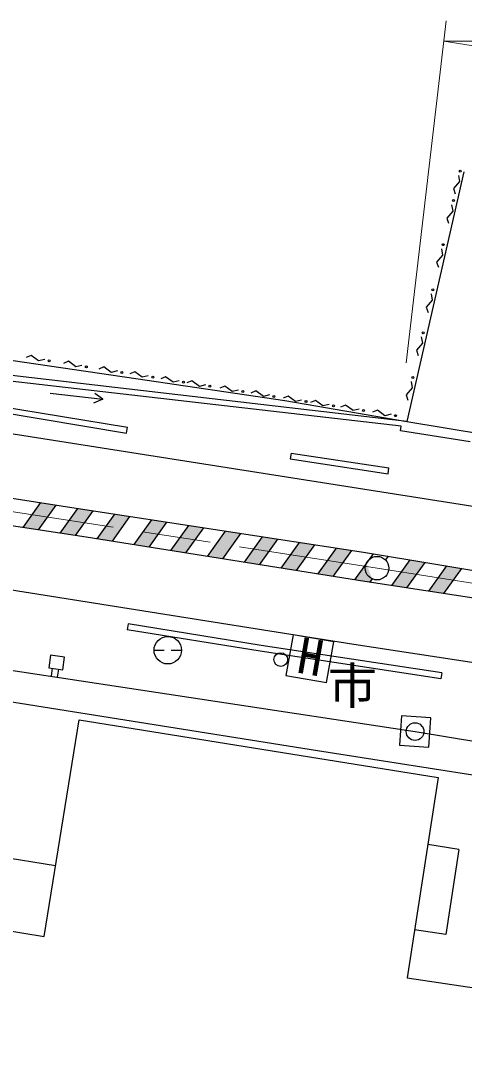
# Model space of a CAD drawing. Units: millimetres at full size, sheet at 1:1000; details may follow other scales. Extents: x 40000 to 193597266, y 20000 to 106988046.
# Drawn here: x 148400 to 170952, y 250068 to 303263 of the extents above; entities that cross this region are included whole.
import ezdxf
from ezdxf.enums import TextEntityAlignment as Align

# ---------------------------------------------------------------- set-up
doc = ezdxf.new("R2010")
doc.units = ezdxf.units.MM
doc.header["$LTSCALE"] = 1000
doc.linetypes.add('CHAIN', pattern=[18.5, 12, -1.5, 3.5, -1.5])
for name, color, linetype, lineweight in [('M-BGD', 7, 'Continuous', 25), ('M-BGD-EXST', 7, 'Continuous', 25), ('M-BMK', 2, 'CHAIN', 13), ('M-BMK-SRVR', 3, 'Continuous', 25), ('M-STR-HTXT', 7, 'Continuous', 13), ('M-STR-STRC', 7, 'Continuous', 25)]:
    doc.layers.add(name, color=color, linetype=linetype, lineweight=lineweight)
doc.styles.add('ＭＳ ゴシック', font='')
doc.styles.get('ＭＳ ゴシック').set_extended_font_data('MS Gothic')

# ---------------------------------------------------------------- blocks, each defined once
blk = doc.blocks.new('ad')
at = {"layer": 'M-BGD'}
for p, q in [((0, 0), (-392, -119)), ((93, -306), (-299, -425))]:
    blk.add_line(p, q, dxfattribs=at)
blk.add_lwpolyline([(-867, -807), (-241, -617), (-451, 72), (-1076, -118)], close=True, dxfattribs=at)

msp = doc.modelspace()

# ---------------------------------------------------------------- hatches: boundary and pattern name
at = {"layer": 'M-STR-STRC'}
for points in [[(149277, 277337), (150175, 278601), (149402, 278722), (148501, 277454)], [(151161, 277053), (152054, 278310), (151279, 278429), (150385, 277170)], [(153037, 276758), (153934, 278021), (153160, 278140), (152266, 276882)], [(154909, 276458), (155814, 277732), (155040, 277851), (154138, 276582)], [(156782, 276159), (157695, 277444), (156921, 277563), (156011, 276282)], [(158654, 275859), (159575, 277155), (158801, 277274), (157883, 275982)], [(160527, 275559), (161456, 276866), (160681, 276985), (159756, 275682)], [(162399, 275259), (163336, 276578), (162562, 276697), (161628, 275383)], [(164272, 274959), (165216, 276289), (164442, 276408), (163501, 275083)], [(165899, 274699), (166145, 274661), (166272, 274840), (166265, 274844, 0.00321), (166272, 274840), (165980, 275638, 0.41095), (166265, 274844), (165980, 275638), (165373, 274783)], [(168026, 274374), (168953, 275678), (168185, 275805), (167252, 274492)], [(169908, 274086), (170819, 275368), (170050, 275496), (169133, 274205)]]:
    msp.add_hatch(color=256, dxfattribs=at).paths.add_polyline_path(points)
h = msp.add_hatch(color=256, dxfattribs=at)
edge = h.paths.add_edge_path()
edge.add_ellipse((166524, 275385), major_axis=(-259, -541), ratio=1, start_angle=159.6126, end_angle=180, ccw=False)

# ---------------------------------------------------------------- linework, layer by layer
at = {"layer": 'M-BGD'}
for p, q in [((170945, 295565), (168035, 282863)), ((170662, 295393), (170716, 295077)), ((170716, 295077), (170412, 294717)), ((170412, 294717), (170501, 294457)), ((170318, 293893), (170372, 293578)), ((170372, 293578), (170068, 293217)), ((170068, 293217), (170158, 292957)), ((169803, 291646), (169857, 291330)), ((169857, 291330), (169553, 290970)), ((169553, 290970), (169643, 290709)), ((169331, 289035), (169027, 288675)), ((169277, 289351), (169331, 289035)), ((169027, 288675), (169117, 288414)), ((168035, 282863), (129511, 287327)), ((168829, 286845), (168525, 286485)), ((168775, 287160), (168829, 286845)), ((148918, 286220), (148665, 286113)), ((149298, 285941), (148918, 286220)), ((168525, 286485), (168615, 286224)), ((149610, 286017), (149298, 285941)), ((150815, 285920), (150561, 285812)), ((151195, 285641), (150815, 285920)), ((151506, 285716), (151195, 285641)), ((152618, 285634), (152365, 285527)), ((152998, 285355), (152618, 285634)), ((153310, 285431), (152998, 285355)), ((154192, 285385), (153939, 285278)), ((154572, 285106), (154192, 285385)), ((154884, 285182), (154572, 285106)), ((155766, 285136), (155512, 285029)), ((156146, 284857), (155766, 285136)), ((156457, 284933), (156146, 284857)), ((157101, 284925), (156847, 284817)), ((157481, 284646), (157101, 284925)), ((157792, 284721), (157481, 284646)), ((158778, 284659), (158524, 284552)), ((159158, 284380), (158778, 284659)), ((168254, 284886), (168308, 284570)), ((143669, 284247), (153831, 282559)), ((149884, 284298), (152562, 283986)), ((152562, 283986), (152156, 284288)), ((159469, 284456), (159158, 284380)), ((160359, 284409), (160105, 284302)), ((160739, 284130), (160359, 284409)), ((161050, 284206), (160739, 284130)), ((161993, 284150), (161740, 284043)), ((162373, 283871), (161993, 284150)), ((168308, 284570), (168004, 284210)), ((168004, 284210), (168094, 283949)), ((143620, 283951), (153781, 282263)), ((152562, 283986), (152098, 283786)), ((162685, 283947), (162373, 283871)), ((163392, 283929), (163138, 283822)), ((163772, 283650), (163392, 283929)), ((164083, 283726), (163772, 283650)), ((164925, 283686), (164671, 283579)), ((165305, 283407), (164925, 283686)), ((165616, 283483), (165305, 283407)), ((166542, 283430), (166288, 283323)), ((166922, 283151), (166542, 283430)), ((167233, 283227), (166922, 283151)), ((153781, 282263), (153831, 282559)), ((162147, 281250), (162102, 280953)), ((162102, 280953), (167082, 280196)), ((162147, 281250), (167127, 280493)), ((167082, 280196), (167127, 280493)), ((153853, 272540), (153805, 272244)), ((155173, 271203), (155698, 271203)), ((156048, 271203), (156573, 271203)), ((169819, 270048), (169774, 269751)), ((170691, 261054), (169107, 261301)), ((150165, 260217), (145072, 261025))]:
    msp.add_line(p, q, dxfattribs=at)
for points in [[(109943, 292099), (121517, 290196), (136330, 287910), (139040, 287452), (146719, 286146), (154246, 285047), (161828, 283922), (168035, 282863), (172049, 282199), (178417, 281344), (186773, 280039), (198783, 278305), (215131, 275632), (219772, 274883), (236193, 272188)], [(171260, 281818), (167714, 282381), (167752, 282620), (129418, 287035)], [(193202, 250068), (193204, 250760), (194595, 260690), (194567, 260903), (194379, 261118), (193642, 261310), (177355, 263909), (163501, 266077), (146853, 268727), (130895, 271243), (102856, 275761), (83296, 278747)], [(107014, 276828), (132652, 272653), (147316, 270277), (168458, 267058), (197450, 262274)], [(169819, 270048), (160622, 271443), (153853, 272540)], [(169774, 269751), (160575, 271147), (153805, 272244)], [(142112, 257841), (149584, 256615), (151365, 267651), (169640, 264721), (168049, 254519), (193204, 250760)], [(170691, 261054), (170015, 256720), (168430, 256967)]]:
    msp.add_lwpolyline(points, dxfattribs=at)
msp.add_lwpolyline([(167759, 267856), (167660, 266359), (169157, 266260), (169256, 267757)], close=True, dxfattribs=at)
for centre, radius in [((170751, 295610), 50), ((170407, 294110), 50), ((169892, 291863), 50), ((169366, 289568), 50), ((168864, 287377), 50), ((149832, 285943), 50), ((151729, 285643), 50), ((153532, 285357), 50), ((155106, 285108), 50), ((168343, 285103), 50), ((156680, 284859), 50), ((158015, 284648), 50), ((159692, 284382), 50), ((161273, 284132), 50), ((162907, 283873), 50), ((164306, 283652), 50), ((165839, 283409), 50), ((167456, 283153), 50), ((155873, 271203), 700), ((161624, 270723), 350), ((168458, 267058), 450)]:
    msp.add_circle(centre, radius, dxfattribs=at)
at = {"layer": 'M-BGD-EXST'}
for p, q in [((162251, 271988), (161887, 269920)), ((164320, 271624), (162251, 271988)), ((163955, 269556), (164320, 271624)), ((161887, 269920), (163955, 269556))]:
    msp.add_line(p, q, dxfattribs=at)
at = {"layer": 'M-BMK'}
msp.add_lwpolyline([(68112, 290639), (166524, 275385), (199945, 270053), (265868, 259675)], dxfattribs=at)
at = {"layer": 'M-BMK-SRVR'}
msp.add_circle((166524, 275385), 600, dxfattribs=at)
at = {"layer": 'M-STR-HTXT'}
for p, q in [((168002, 285850), (170044, 303263)), ((169922, 302223), (172377, 302225))]:
    msp.add_line(p, q, dxfattribs=at)
msp.add_lwpolyline([(414052, 294290), (393573, 290957), (379710, 289019), (365021, 287368), (350298, 286077), (339353, 285517), (322092, 284888), (308530, 284788), (294534, 285067), (283537, 285525), (271557, 286290), (268113, 286708), (257523, 288319), (242149, 290659), (222153, 293891), (201008, 297237), (179865, 300655), (169922, 302223)], dxfattribs=at)
at = {"layer": 'M-STR-STRC'}
for p, q in [((149402, 278722), (148501, 277454)), ((150175, 278601), (149277, 277337)), ((151279, 278429), (150385, 277170)), ((152054, 278310), (151161, 277053)), ((153160, 278140), (152266, 276882)), ((153934, 278021), (153037, 276758)), ((155040, 277851), (154138, 276582)), ((155814, 277732), (154909, 276458)), ((156921, 277563), (156011, 276282)), ((157695, 277444), (156782, 276159)), ((158801, 277274), (157883, 275982)), ((159575, 277155), (158654, 275859)), ((160681, 276985), (159756, 275682)), ((161456, 276866), (160527, 275559)), ((162562, 276697), (161628, 275383)), ((163336, 276578), (162399, 275259)), ((164442, 276408), (163501, 275083)), ((165216, 276289), (164272, 274959)), ((166319, 276114), (165373, 274783)), ((167087, 275987), (166956, 275802)), ((168185, 275805), (167252, 274492)), ((168953, 275678), (168026, 274374)), ((170050, 275496), (169133, 274205)), ((170819, 275368), (169908, 274086)), ((166272, 274840), (166145, 274661))]:
    msp.add_line(p, q, dxfattribs=at)
for points in [[(89837, 287945), (102047, 286131), (113756, 284311), (127346, 282111), (130932, 281634), (140081, 280178), (151215, 278438), (165841, 276193), (173303, 274957), (187688, 272713), (201407, 269627), (204864, 268735), (211115, 267641), (227839, 265111), (239906, 263282)], [(135816, 284149), (177109, 277649), (201187, 273885), (224302, 270282), (240523, 267798)], [(89161, 283473), (98837, 281916), (116794, 279130), (133170, 276621), (165343, 271519), (183457, 268737)], [(204864, 268735), (197355, 269858), (179755, 272581), (165899, 274699), (151722, 276969), (141207, 278553), (125844, 282354)]]:
    msp.add_lwpolyline(points, dxfattribs=at)

# ---------------------------------------------------------------- block references
at = {"rotation": 244.42717}
msp.add_blockref('ad', (150265, 269828), dxfattribs=at)

# ---------------------------------------------------------------- texts
at = {"layer": 'M-BGD-EXST', "style": 'ＭＳ ゴシック'}
msp.add_text('H', height=1833, rotation=350, dxfattribs=at).set_placement((162279, 269538), align=Align.BOTTOM_LEFT)
at = {"layer": 'M-STR-HTXT', "style": 'ＭＳ ゴシック'}
msp.add_text('市', height=1833, dxfattribs=at).set_placement((164019, 267918), align=Align.BOTTOM_LEFT)

doc.saveas('drawing.dxf')
